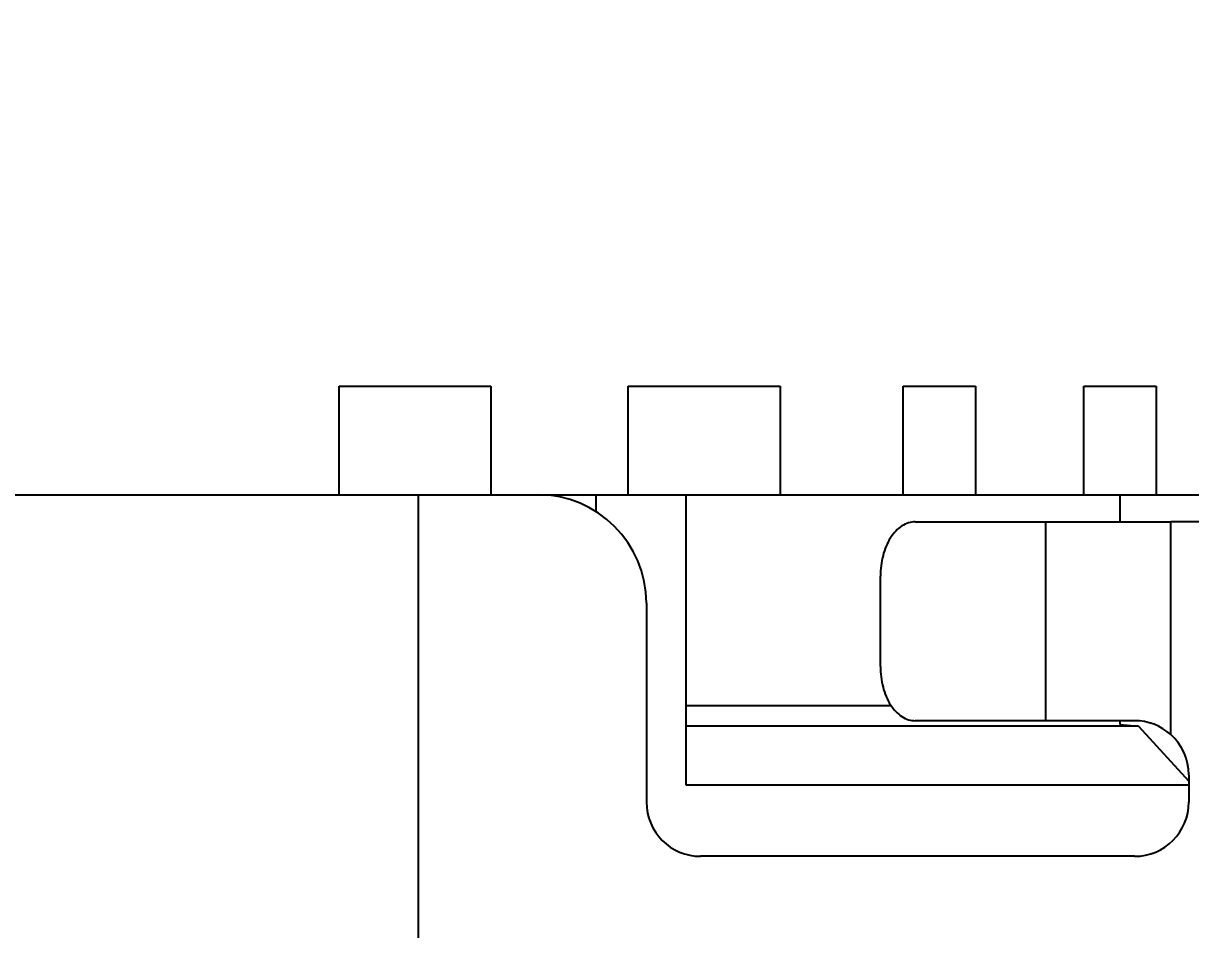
# Model space of a CAD drawing. Header units: millimetres. Extents: x 3 to 124, y -45 to 11.
# Drawn here: x 100.636 to 103.864, y -35.61 to -33.104 of the extents above; entities that cross this region are included whole.
import ezdxf

# ---------------------------------------------------------------- set-up
doc = ezdxf.new("R2010")
doc.units = ezdxf.units.MM
doc.header["$LTSCALE"] = 1.21
doc.header["$MEASUREMENT"] = 0
doc.header["$PDMODE"] = 3
doc.header["$PDSIZE"] = 0.3125
doc.layers.get('0').update_dxf_attribs({"linetype": 'CONTINUOUS'})
doc.layers.get('DEFPOINTS').update_dxf_attribs({"linetype": 'CONTINUOUS'})
doc.layers.add('Dim', color=3, linetype='CONTINUOUS', lineweight=25)
doc.styles.get("Standard").update_dxf_attribs({"font": 'txt', "width": 0.8})
doc.dimstyles.get("Standard").update_dxf_attribs({"dimtxt": 0.15625, "dimasz": 0.1875, "dimexe": 0.125, "dimexo": 0.0625, "dimgap": 0.09, "dimtad": 0, "dimtih": 1, "dimtoh": 1, "dimzin": 4, "dimdsep": 46, "dimtxsty": 'STANDARD', "dimblk": '_FILLED', "dimblk1": '_FILLED', "dimblk2": '_FILLED', "dimcen": 0.09, "dimazin": 1, "dimtp": 0.01, "dimtm": 0.01, "dimtfac": 1, "dimtofl": 0, "dimtmove": 0, "dimatfit": 3, "dimldrblk": '_FILLED', "dimfxl": 1, "dimtolj": 1, "dimtzin": 4, "dimarcsym": 0})

# ---------------------------------------------------------------- blocks, each defined once
blk = doc.blocks.new('_FILLED')
at = {"color": 0, "linetype": 'ByBlock'}
blk.add_solid([(0, 0), (-1, 0.1667), (-1, -0.1667)], dxfattribs=at)
blk = doc.blocks.new('*D28')
at = {"color": 0, "linetype": 'ByBlock', "lineweight": -2}
for p, q in [((96.0488, -29.254), (96.0488, -44.2815)), ((113.8288, -29.2572), (113.8288, -44.2815)), ((96.0488, -44.219), (103.4272, -44.219)), ((113.8288, -44.219), (106.4505, -44.219))]:
    blk.add_line(p, q, dxfattribs=at)
at = {"layer": 'DEFPOINTS', "color": 0, "linetype": 'ByBlock'}
for p in [(96.0488, -29.2228), (113.8288, -29.226)]:
    blk.add_point(p, dxfattribs=at)
at = {"color": 0, "linetype": 'ByBlock', "lineweight": -2, "rotation": 180}
blk.add_blockref('_FILLED', (96.0488, -44.219), dxfattribs=at)
at = {"color": 0, "linetype": 'ByBlock', "lineweight": -2}
blk.add_blockref('_FILLED', (113.8288, -44.219), dxfattribs=at)
at = {"color": 0, "linetype": 'ByBlock', "lineweight": -2, "insert": (104.9388, -44.219), "char_height": 1, "attachment_point": 5}
blk.add_mtext('\\A1;17.78', dxfattribs=at)

msp = doc.modelspace()

# ---------------------------------------------------------------- linework, layer by layer
at = {"color": 6, "linetype": 'Continuous'}
for p, q in [((101.5092, -34.1072), (101.9292, -34.1072)), ((101.5092, -34.4072), (101.5092, -34.1072)), ((101.9292, -34.1072), (101.9292, -34.4072)), ((102.3092, -34.1072), (102.7292, -34.1072)), ((102.3092, -34.4072), (102.3092, -34.1072)), ((102.7292, -34.1072), (102.7292, -34.4072)), ((103.0692, -34.1072), (103.2692, -34.1072)), ((103.0692, -34.4072), (103.0692, -34.1072)), ((103.2692, -34.1072), (103.2692, -34.4072)), ((103.5692, -34.1072), (103.7692, -34.1072)), ((103.5692, -34.4072), (103.5692, -34.1072)), ((103.7692, -34.1072), (103.7692, -34.4072)), ((100.4492, -34.4072), (109.3892, -34.4072)), ((101.7292, -41.7072), (101.7292, -34.4072)), ((102.2192, -34.4072), (102.2192, -34.4551)), ((102.4692, -35.2103), (102.4692, -34.4072)), ((103.6692, -34.4822), (103.6692, -34.4072)), ((103.1025, -34.4822), (103.4631, -34.4822)), ((103.4631, -34.4822), (103.4632, -35.0322)), ((103.4633, -34.4822), (103.8089, -34.4822)), ((106.0292, -34.4822), (103.8092, -34.4822)), ((103.8092, -35.0704), (103.8092, -34.4822)), ((103.0061, -34.8822), (103.0061, -34.6322)), ((102.3592, -34.7072), (102.3592, -35.2572)), ((102.4692, -34.9903), (103.0373, -34.9903)), ((103.7197, -35.0473), (102.4692, -35.0473)), ((103.4632, -35.0322), (103.1025, -35.0322)), ((103.7091, -35.0322), (103.4634, -35.0322)), ((103.6692, -35.0428), (103.6692, -35.0322)), ((103.6692, -35.0428), (103.7079, -35.0462)), ((103.7197, -35.0473), (103.8592, -35.1994)), ((103.8592, -35.1822), (103.8592, -35.2572)), ((103.8592, -35.2103), (102.4692, -35.2103)), ((103.7092, -35.4072), (102.5092, -35.4072))]:
    msp.add_line(p, q, dxfattribs=at)
for centre, radius, start, end in [((102.0592, -34.7072), 0.3, 0, 90), ((103.7088, -35.1833), 0.1511, 48.2409, 89.8721), ((103.7092, -35.1822), 0.15, 0, 48.1996), ((102.5092, -35.2572), 0.15, 180, 270), ((103.7092, -35.2572), 0.15, 270, 360)]:
    msp.add_arc(centre, radius, start, end, dxfattribs=at)
for points, knots in [([(103.1025, -34.4822), (103.0962, -34.4822), (103.0831, -34.4843), (103.0647, -34.4932), (103.0479, -34.5075), (103.0278, -34.5336), (103.0106, -34.5759), (103.0061, -34.613), (103.0061, -34.6322)], [0, 0, 0, 0, 0.097396, 0.199931, 0.310959, 0.43233, 0.703547, 1, 1, 1, 1]), ([(103.0061, -34.8822), (103.0061, -34.9015), (103.0106, -34.9386), (103.0278, -34.9809), (103.0479, -35.007), (103.0647, -35.0213), (103.0831, -35.0302), (103.0962, -35.0322), (103.1025, -35.0322)], [0, 0, 0, 0, 0.296453, 0.567671, 0.689041, 0.800069, 0.902604, 1, 1, 1, 1])]:
    msp.add_open_spline(points, degree=3, knots=knots, dxfattribs=at)

# ---------------------------------------------------------------- dimensions: what is measured, and where the dimension line sits
at = {"layer": 'Dim'}
dim = msp.add_linear_dim(base=(113.8288, -44.219), p1=(96.0488, -29.2228), p2=(113.8288, -29.226), dimstyle='STANDARD', override={"dimscale": 0.5, "dimtxt": 2, "dimasz": 2, "dimtih": 0, "dimtoh": 0, "dimzin": 0, "dimcen": 0.198, "dimadec": 0, "dimazin": 0, "dimtp": 0, "dimtm": 0, "dimtdec": 4, "dimtzin": 0}, dxfattribs=at)
dim.commit()
dim.dimension.update_dxf_attribs({"geometry": '*D28', "text_midpoint": (104.9388, -44.219)})

doc.saveas('drawing.dxf')
